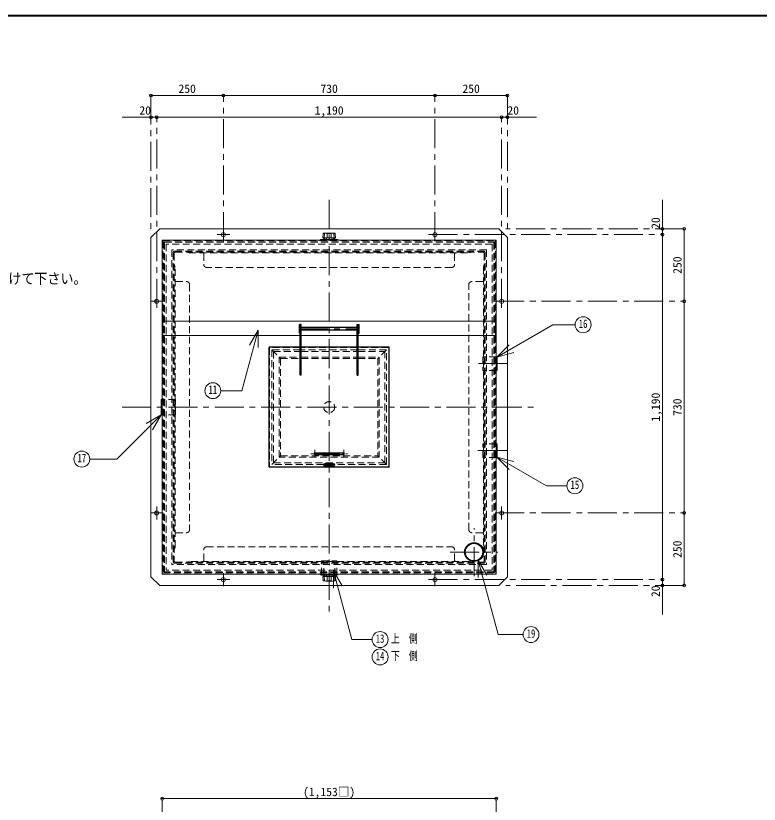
# Model space of a CAD drawing. Units: millimetres at full size, sheet at 1:20. Extents: x -4246 to 3854, y -2716 to 2904.
# Drawn here: x -1277 to 1289, y 184 to 2904 of the extents above; entities that cross this region are included whole.
import ezdxf
from ezdxf.enums import TextEntityAlignment as Align

# ---------------------------------------------------------------- set-up
doc = ezdxf.new("R2010")
doc.units = ezdxf.units.MM
doc.header["$LTSCALE"] = 20
doc.header["$PDMODE"] = 32
doc.header["$PDSIZE"] = 10
doc.linetypes.add('CHAIN1', pattern=[8, 5, -1, 1, -1])
doc.linetypes.add('DASHED1', pattern=[1.8, 1.2, -0.6])
doc.layers.add('0-0', color=7, linetype='Continuous', lineweight=9)
doc.styles.add('ＭＳ ゴシック', font='')
doc.styles.get('ＭＳ ゴシック').set_extended_font_data('MS Gothic')

msp = doc.modelspace()

# ---------------------------------------------------------------- linework, layer by layer
at = {"layer": '0-0', "color": 1, "lineweight": 40}
msp.add_line((3854.4, 2903.83), (-4245.6, 2903.83), dxfattribs=at)
at = {"layer": '0-0', "color": 4}
for p, q in [((-810.6, 2628.83), (-560.6, 2628.83)), ((-560.6, 2628.83), (169.4, 2628.83)), ((169.4, 2628.83), (419.4, 2628.83)), ((-910.6, 2553.83), (-790.6, 2553.83)), ((399.4, 2553.83), (-790.6, 2553.83)), ((519.4, 2553.83), (399.4, 2553.83)), ((954.4, 2268.83), (954.4, 2148.83)), ((-810.6, 2138.83), (-780.6, 2168.83)), ((389.4, 2168.83), (-780.6, 2168.83)), ((389.4, 2168.83), (419.4, 2138.83)), ((954.4, 2148.83), (954.4, 958.83)), ((1029.4, 1918.83), (1029.4, 2168.83)), ((-810.6, 968.83), (-810.6, 2138.83)), ((419.4, 968.83), (419.4, 2138.83)), ((1029.4, 1188.83), (1029.4, 1918.83)), ((-210.6, 1356.33), (-215.11, 1356.33)), ((-176.1, 1356.33), (-180.6, 1356.33)), ((1029.4, 938.83), (1029.4, 1188.83)), ((-780.6, 938.83), (-810.6, 968.83)), ((-222.1, 973.83), (-222.1, 975.83)), ((-215.6, 973.83), (-222.1, 973.83)), ((-175.6, 973.83), (-169.1, 973.83)), ((-169.1, 973.83), (-169.1, 975.83)), ((419.4, 968.83), (389.4, 938.83)), ((954.4, 838.83), (954.4, 958.83)), ((-780.6, 938.83), (389.4, 938.83)), ((380.9, 203.33), (-772.1, 203.33))]:
    msp.add_line(p, q, dxfattribs=at)
at = {"layer": '0-0', "color": 4, "linetype": 'CHAIN1'}
for p, q in [((-810.6, 2628.83), (-810.6, 2163.83)), ((-560.6, 2126.83), (-560.6, 2628.83)), ((169.4, 2126.83), (169.4, 2628.83)), ((419.4, 2628.83), (419.4, 2163.83)), ((-790.6, 1896.83), (-790.6, 2553.83)), ((399.4, 1896.83), (399.4, 2553.83)), ((-195.6, 2268.83), (-195.6, 838.83)), ((-582.6, 2148.83), (-538.6, 2148.83)), ((147.4, 2148.83), (954.4, 2148.83)), ((1029.4, 2168.83), (414.4, 2168.83)), ((-812.6, 1918.83), (-768.6, 1918.83)), ((377.4, 1918.83), (1029.4, 1918.83)), ((-298.6, 1823.83), (-92.6, 1823.83)), ((419.4, 1703.83), (299.4, 1703.83)), ((-910.6, 1553.83), (519.4, 1553.83)), ((-258.6, 1393.33), (-132.6, 1393.33)), ((-245.6, 1380.33), (-245.6, 1406.33)), ((-145.6, 1380.33), (-145.6, 1406.33)), ((417.4, 1403.83), (299.4, 1403.83)), ((-790.6, 1166.83), (-790.6, 1210.83)), ((399.4, 1166.83), (399.4, 1210.83)), ((-812.6, 1188.83), (-768.6, 1188.83)), ((377.4, 1188.83), (1029.4, 1188.83)), ((304.4, 971.33), (304.4, 1136.33)), ((221.9, 1053.83), (386.9, 1053.83)), ((-560.6, 936.83), (-560.6, 980.83)), ((169.4, 936.83), (169.4, 980.83)), ((-582.6, 958.83), (-538.6, 958.83)), ((147.4, 958.83), (954.4, 958.83)), ((1029.4, 938.83), (414.4, 938.83)), ((-772.1, -383.17), (-772.1, 203.33)), ((380.9, -383.17), (380.9, 203.33))]:
    msp.add_line(p, q, dxfattribs=at)
at = {"layer": '0-0', "lineweight": 18}
for p, q in [((-217.07, 2138.34), (-216.64, 2151.49)), ((-207.37, 2153.81), (-214.75, 2153.42)), ((-212.54, 2137.83), (-212.05, 2152.37)), ((-206.84, 2153.83), (-184.37, 2153.83)), ((-202.46, 2137.83), (-202.94, 2152.37)), ((-188.75, 2137.83), (-188.26, 2152.37)), ((-183.84, 2153.81), (-176.46, 2153.42)), ((-178.67, 2137.83), (-179.15, 2152.37)), ((-174.14, 2138.34), (-174.56, 2151.49)), ((-772.1, 2128.33), (-772.1, 979.33)), ((-770.1, 2130.33), (378.9, 2130.33)), ((-225.6, 2130.33), (-225.6, 2131.83)), ((-165.6, 2131.83), (-225.6, 2131.83)), ((-216.57, 2137.83), (-174.64, 2137.83)), ((-210.6, 2133.83), (-215.6, 2133.83)), ((-215.6, 2133.83), (-215.6, 2131.83)), ((-213.1, 2133.83), (-213.1, 2131.83)), ((-211.6, 2133.83), (-211.6, 2135.34)), ((-210.6, 2133.83), (-210.6, 2131.83)), ((-205.14, 2132.29), (-205.6, 2137.83)), ((-186.06, 2132.29), (-185.6, 2137.83)), ((-180.6, 2133.83), (-175.6, 2133.83)), ((-180.6, 2133.83), (-180.6, 2131.83)), ((-179.6, 2133.83), (-179.6, 2135.34)), ((-178.1, 2133.83), (-178.1, 2131.83)), ((-175.6, 2133.83), (-175.6, 2131.83)), ((-165.6, 2130.33), (-165.6, 2131.83)), ((380.9, 2128.33), (380.9, 979.33)), ((383.29, 1726.36), (576.8, 1838.09)), ((653.12, 1838.09), (576.8, 1838.09)), ((-770.1, 1800.83), (-295.6, 1800.83)), ((-440.54, 1819.83), (-496.59, 1610.65)), ((-440.54, 1819.83), (-470.54, 1767.87)), ((-440.54, 1819.83), (-440.54, 1759.83)), ((-292.6, 1800.83), (-98.6, 1800.83)), ((383.29, 1726.36), (425.72, 1768.79)), ((383.29, 1726.36), (441.25, 1741.89)), ((380.9, 1727.33), (384.4, 1727.33)), ((384.4, 1680.33), (384.4, 1727.33)), ((380.9, 1680.33), (384.4, 1680.33)), ((-569.65, 1610.65), (-496.59, 1610.65)), ((-775.6, 1527.33), (-775.6, 1580.33)), ((-772.1, 1580.33), (-775.6, 1580.33)), ((-775.19, 1527.68), (-827.15, 1497.68)), ((-775.19, 1527.68), (-805.19, 1475.72)), ((-772.1, 1527.33), (-775.6, 1527.33)), ((380.9, 1427.33), (384.4, 1427.33)), ((384.4, 1427.33), (384.4, 1380.33)), ((380.9, 1380.33), (384.4, 1380.33)), ((383.23, 1381.5), (554.26, 1282.75)), ((383.23, 1381.5), (441.18, 1365.97)), ((383.23, 1381.5), (425.65, 1339.07)), ((-210.6, 1359.58), (-180.6, 1359.58)), ((-210.6, 1350.08), (-180.6, 1350.08)), ((624.8, 1282.75), (554.26, 1282.75)), ((318.63, 1025.8), (318.63, 965.8)), ((318.63, 1025.8), (387.31, 769.5)), ((318.63, 1025.8), (348.63, 973.84)), ((-180.7, 989.05), (-180.7, 929.05)), ((-180.7, 989.05), (-150.7, 937.09)), ((-180.7, 989.05), (-117.22, 752.14)), ((-770.1, 977.33), (378.9, 977.33)), ((-225.6, 977.33), (-225.6, 975.83)), ((-165.6, 975.83), (-225.6, 975.83)), ((-217.07, 969.31), (-216.64, 956.16)), ((-216.57, 969.83), (-174.64, 969.83)), ((-215.6, 973.83), (-215.6, 975.83)), ((-205.27, 973.83), (-215.6, 973.83)), ((-207.37, 953.84), (-214.75, 954.23)), ((-213.1, 973.83), (-213.1, 975.83)), ((-212.54, 969.83), (-212.05, 955.28)), ((-211.6, 973.83), (-211.6, 972.32)), ((-210.6, 973.83), (-210.6, 975.83)), ((-206.84, 953.83), (-184.37, 953.83)), ((-205.14, 975.37), (-205.6, 969.83)), ((-202.46, 969.83), (-202.94, 955.28)), ((-188.75, 969.83), (-188.26, 955.28)), ((-186.06, 975.37), (-185.6, 969.83)), ((-183.84, 953.84), (-176.46, 954.23)), ((-180.6, 973.83), (-180.6, 975.83)), ((-179.6, 973.83), (-179.6, 972.32)), ((-178.67, 969.83), (-179.15, 955.28)), ((-178.1, 973.83), (-178.1, 975.83)), ((-174.14, 969.31), (-174.56, 956.16)), ((-165.6, 977.33), (-165.6, 975.83)), ((473.45, 769.5), (387.31, 769.5)), ((-47.46, 752.14), (-117.22, 752.14))]:
    msp.add_line(p, q, dxfattribs=at)
at = {"layer": '0-0', "color": 4, "linetype": 'DASHED1'}
for p, q in [((-770.1, 2127.33), (-770.1, 1850.83)), ((-769.1, 2128.33), (377.9, 2128.33)), ((-766.1, 2122.33), (-766.1, 985.33)), ((-764.1, 2124.33), (372.9, 2124.33)), ((-763.1, 2122.33), (371.9, 2122.33)), ((374.9, 2122.33), (374.9, 985.33)), ((378.9, 2127.33), (378.9, 1850.83)), ((-764.1, 2121.33), (-764.1, 986.33)), ((366.9, 2116.33), (-758.1, 2116.33)), ((-758.1, 2116.33), (-758.1, 991.33)), ((346.9, 2096.33), (-738.1, 2096.33)), ((-738.1, 2096.33), (-738.1, 1011.33)), ((346.9, 2096.33), (346.9, 1011.33)), ((366.9, 2116.33), (366.9, 991.33)), ((372.9, 2121.33), (372.9, 986.33)), ((-733.6, 2086.83), (-733.6, 1020.83)), ((-730.6, 2083.83), (-730.6, 1023.83)), ((-728.6, 2091.83), (337.4, 2091.83)), ((-725.6, 2088.83), (334.4, 2088.83)), ((-688.6, 2088.83), (-678.6, 2085.83)), ((-678.6, 2085.83), (287.4, 2085.83)), ((-628.6, 2082.83), (-628.6, 2045.83)), ((237.4, 2082.83), (237.4, 2045.83)), ((297.4, 2088.83), (287.4, 2085.83)), ((339.4, 2083.83), (339.4, 1023.83)), ((342.4, 2086.83), (342.4, 1020.83)), ((-730.6, 2046.83), (-727.6, 2036.83)), ((339.4, 2046.83), (336.4, 2036.83)), ((-727.6, 1070.83), (-727.6, 2036.83)), ((227.4, 2035.83), (-618.6, 2035.83)), ((336.4, 2036.83), (336.4, 1070.83)), ((-724.6, 1986.83), (-687.6, 1986.83)), ((333.4, 1986.83), (296.4, 1986.83)), ((-677.6, 1976.83), (-677.6, 1130.83)), ((286.4, 1130.83), (286.4, 1976.83)), ((-770.1, 1800.83), (-770.1, 980.33)), ((378.9, 1800.83), (378.9, 980.33)), ((-388.1, 1746.33), (-295.6, 1746.33)), ((-388.1, 1361.33), (-388.1, 1746.33)), ((-292.6, 1746.33), (-98.6, 1746.33)), ((-368.1, 1726.33), (-295.6, 1726.33)), ((-368.1, 1381.33), (-368.1, 1726.33)), ((-292.6, 1726.33), (-98.6, 1726.33)), ((-95.6, 1726.33), (-23.1, 1726.33)), ((-23.1, 1726.33), (-23.1, 1381.33)), ((334.4, 1727.33), (334.4, 1680.33)), ((380.9, 1727.33), (334.4, 1727.33)), ((380.9, 1680.33), (334.4, 1680.33)), ((-725.6, 1580.33), (-772.1, 1580.33)), ((-725.6, 1527.33), (-725.6, 1580.33)), ((-725.6, 1527.33), (-772.1, 1527.33)), ((380.9, 1427.33), (334.4, 1427.33)), ((334.4, 1380.33), (334.4, 1427.33)), ((-3.1, 1361.33), (-388.1, 1361.33)), ((-23.1, 1381.33), (-368.1, 1381.33)), ((380.9, 1380.33), (334.4, 1380.33)), ((-724.6, 1120.83), (-687.6, 1120.83)), ((333.4, 1120.83), (296.4, 1120.83)), ((-730.6, 1060.83), (-727.6, 1070.83)), ((-628.6, 1024.83), (-628.6, 1061.83)), ((-618.6, 1071.83), (227.4, 1071.83)), ((237.4, 1024.83), (237.4, 1061.83)), ((339.4, 1060.83), (336.4, 1070.83)), ((346.9, 1011.33), (-738.1, 1011.33)), ((-728.6, 1015.83), (337.4, 1015.83)), ((-725.6, 1018.83), (334.4, 1018.83)), ((-688.6, 1018.83), (-678.6, 1021.83)), ((287.4, 1021.83), (-678.6, 1021.83)), ((-222.1, 975.83), (-222.1, 1023.83)), ((-222.1, 1023.83), (-169.1, 1023.83)), ((-214.6, 973.83), (-214.6, 1023.83)), ((-176.6, 973.83), (-176.6, 1023.83)), ((-169.1, 975.83), (-169.1, 1023.83)), ((297.4, 1018.83), (287.4, 1021.83)), ((-769.1, 979.33), (377.9, 979.33)), ((372.9, 983.33), (-764.1, 983.33)), ((371.9, 985.33), (-763.1, 985.33)), ((366.9, 991.33), (-758.1, 991.33)), ((-205.27, 973.83), (-185.94, 973.83))]:
    msp.add_line(p, q, dxfattribs=at)
at = {"layer": '0-0', "color": 5, "lineweight": 25}
for p, q in [((-292.6, 1838.83), (-298.6, 1838.83)), ((-295.6, 1663.83), (-295.6, 1838.83)), ((-292.6, 1663.83), (-292.6, 1838.83)), ((-98.6, 1828.33), (-292.6, 1828.33)), ((-98.6, 1838.83), (-92.6, 1838.83)), ((-98.6, 1663.83), (-98.6, 1838.83)), ((-95.6, 1663.83), (-95.6, 1838.83)), ((-98.6, 1819.33), (-292.6, 1819.33)), ((-403.1, 1348.33), (-403.1, 1759.33)), ((-401.1, 1761.33), (-295.6, 1761.33)), ((-292.6, 1761.33), (-98.6, 1761.33)), ((-95.6, 1761.33), (9.9, 1761.33)), ((11.9, 1348.33), (11.9, 1759.33)), ((-292.6, 1703.83), (-295.6, 1703.83)), ((-98.6, 1703.83), (-95.6, 1703.83)), ((-292.6, 1663.83), (-295.6, 1663.83)), ((-98.6, 1663.83), (-95.6, 1663.83)), ((-245.6, 1396.33), (-145.6, 1396.33)), ((-245.6, 1390.33), (-145.6, 1390.33)), ((9.9, 1346.33), (-401.1, 1346.33)), ((-210.6, 1356.33), (-180.6, 1356.33)), ((-210.6, 1353.33), (-210.6, 1356.33)), ((-210.6, 1353.33), (-180.6, 1353.33)), ((-180.6, 1353.33), (-180.6, 1356.33))]:
    msp.add_line(p, q, dxfattribs=at)
at = {"layer": '0-0', "linetype": 'DASHED1', "lineweight": 18}
for p, q in [((-298.6, 1828.33), (-292.6, 1828.33)), ((-98.6, 1828.33), (-92.6, 1828.33)), ((-298.6, 1819.33), (-292.6, 1819.33)), ((-98.6, 1819.33), (-92.6, 1819.33)), ((-401.1, 1758.33), (-401.1, 1349.33)), ((-295.6, 1759.33), (-400.1, 1759.33)), ((-393.1, 1751.33), (-363.1, 1721.33)), ((-295.6, 1751.33), (-393.1, 1751.33)), ((-393.1, 1751.33), (-393.1, 1356.33)), ((-98.6, 1759.33), (-292.6, 1759.33)), ((-98.6, 1751.33), (-292.6, 1751.33)), ((8.9, 1759.33), (-95.6, 1759.33)), ((1.9, 1751.33), (-28.1, 1721.33)), ((9.9, 1349.33), (9.9, 1758.33)), ((-363.1, 1721.33), (-295.6, 1721.33)), ((-292.6, 1721.33), (-98.6, 1721.33)), ((-393.1, 1356.33), (-363.1, 1386.33)), ((1.9, 1356.33), (-28.1, 1386.33)), ((8.9, 1348.33), (-400.1, 1348.33)), ((-215.11, 1356.33), (-393.1, 1356.33)), ((-201.6, 1356.33), (-201.6, 1353.33)), ((-189.6, 1356.33), (-189.6, 1353.33)), ((1.9, 1356.33), (-176.1, 1356.33))]:
    msp.add_line(p, q, dxfattribs=at)
at = {"layer": '0-0', "lineweight": 18}
for points in [[(-214.6, 2133.83), (-214.6, 2135.34), (-211.6, 2135.34)], [(-176.6, 2133.83), (-176.6, 2135.34), (-179.6, 2135.34)], [(-770.1, 1800.83), (-770.1, 1850.83), (378.9, 1850.83)], [(-95.6, 1800.83), (378.9, 1800.83), (378.9, 1850.83)], [(-775.19, 1527.68), (-928.18, 1374.69), (-1021.76, 1374.69)], [(-214.6, 973.83), (-214.6, 972.32), (-211.6, 972.32)], [(-185.94, 973.83), (-175.6, 973.83), (-175.6, 975.83)], [(-176.6, 973.83), (-176.6, 972.32), (-179.6, 972.32)]]:
    msp.add_lwpolyline(points, dxfattribs=at)
at = {"layer": '0-0', "color": 5, "lineweight": 25}
for points in [[(-295.6, 1808.83), (-298.6, 1808.83), (-298.6, 1838.83)], [(-95.6, 1808.83), (-92.6, 1808.83), (-92.6, 1838.83)]]:
    msp.add_lwpolyline(points, dxfattribs=at)
at = {"layer": '0-0', "linetype": 'DASHED1', "lineweight": 18}
for points in [[(1.9, 1356.33), (1.9, 1751.33), (-95.6, 1751.33)], [(-363.1, 1721.33), (-363.1, 1386.33), (-28.1, 1386.33)], [(-95.6, 1721.33), (-28.1, 1721.33), (-28.1, 1386.33)]]:
    msp.add_lwpolyline(points, dxfattribs=at)
at = {"layer": '0-0', "color": 4, "linetype": 'DASHED1'}
msp.add_lwpolyline([(-95.6, 1746.33), (-3.1, 1746.33), (-3.1, 1361.33)], dxfattribs=at)
at = {"layer": '0-0', "color": 4}
for centre in [(-560.6, 2148.83), (169.4, 2148.83), (-790.6, 1918.83), (399.4, 1918.83), (-790.6, 1188.83), (399.4, 1188.83), (-560.6, 958.83), (169.4, 958.83)]:
    msp.add_circle(centre, 7, dxfattribs=at)
at = {"layer": '0-0', "lineweight": 18}
for centre in [(680.62, 1838.09), (-597.15, 1610.65), (-1049.26, 1374.69), (652.3, 1282.75), (500.95, 769.5), (-19.96, 752.14), (-19.96, 692.14)]:
    msp.add_circle(centre, 27.5, dxfattribs=at)
at = {"layer": '0-0', "color": 4, "linetype": 'DASHED1'}
msp.add_circle((-195.6, 1553.83), 19, dxfattribs=at)
at = {"layer": '0-0', "color": 5, "lineweight": 25}
for radius in [32.5, 30.25]:
    msp.add_circle((304.4, 1053.83), radius, dxfattribs=at)
at = {"layer": '0-0', "lineweight": 18}
for centre, radius, start, end in [((-214.64, 2151.43), 2, 93.01913, 178.15415), ((-215.11, 2150.76), 2.07, 93.02757, 128.73305), ((-215.03, 2142.87), 9.96, 72.62002, 91.09064), ((-206.84, 2143.83), 10, 90, 93.01913), ((-202.44, 2152.39), 0.5, 97.29873, 181.90915), ((-195.6, 2098.99), 54.34, 82.70127, 97.29873), ((-188.76, 2152.39), 0.5, 358.09085, 82.70127), ((-184.37, 2143.83), 10, 86.98087, 90), ((-176.18, 2142.87), 9.96, 88.90936, 107.37998), ((-176.56, 2151.43), 2, 1.84585, 86.98087), ((-176.1, 2150.76), 2.07, 51.26695, 86.97243), ((-770.1, 2128.33), 2, 90, 180), ((-216.57, 2138.33), 0.5, 178.15415, 270), ((-204.64, 2132.33), 0.5, 184.76364, 270), ((-186.56, 2132.33), 0.5, 270, 355.23636), ((-174.64, 2138.33), 0.5, 270, 1.84585), ((378.9, 2128.33), 2, 0, 90), ((-210.6, 1354.83), 4.75, 90, 270), ((-180.6, 1354.83), 4.75, 270, 90), ((-770.1, 979.33), 2, 180, 270), ((378.9, 979.33), 2, 270, 0), ((-216.57, 969.33), 0.5, 90, 181.84585), ((-214.64, 956.23), 2, 181.84585, 266.98087), ((-215.11, 956.9), 2.07, 231.26695, 266.97243), ((-215.03, 964.78), 9.96, 268.90936, 287.37998), ((-206.84, 963.83), 10, 266.98087, 270), ((-204.64, 975.33), 0.5, 90, 175.23636), ((-202.44, 955.26), 0.5, 178.09085, 262.70127), ((-195.6, 1008.66), 54.34, 262.70127, 277.29873), ((-188.76, 955.26), 0.5, 277.29873, 1.90915), ((-186.56, 975.33), 0.5, 4.76364, 90), ((-184.37, 963.83), 10, 270, 273.01913), ((-176.18, 964.78), 9.96, 252.62002, 271.09064), ((-176.56, 956.23), 2, 273.01913, 358.15415), ((-176.1, 956.9), 2.07, 273.02757, 308.73305), ((-174.64, 969.33), 0.5, 358.15415, 90)]:
    msp.add_arc(centre, radius, start, end, dxfattribs=at)
at = {"layer": '0-0', "color": 4, "linetype": 'DASHED1'}
for centre, radius, start, end in [((-769.1, 2127.33), 1, 90, 180), ((-764.1, 2122.33), 2, 90, 180), ((-763.1, 2121.33), 1, 90, 180), ((371.9, 2121.33), 1, 0, 90), ((372.9, 2122.33), 2, 0, 90), ((377.9, 2127.33), 1, 0, 90), ((-728.6, 2086.83), 5, 90, 180), ((-725.6, 2083.83), 5, 90, 180), ((-631.6, 2082.83), 3, 0, 90), ((240.4, 2082.83), 3, 90, 180), ((334.4, 2083.83), 5, 0, 90), ((337.4, 2086.83), 5, 0, 90), ((-618.6, 2045.83), 10, 180, 270), ((227.4, 2045.83), 10, 270, 0), ((-724.6, 1989.83), 3, 180, 270), ((-687.6, 1976.83), 10, 0, 90), ((296.4, 1976.83), 10, 90, 180), ((333.4, 1989.83), 3, 270, 0), ((-724.6, 1117.83), 3, 90, 180), ((-687.6, 1130.83), 10, 270, 0), ((296.4, 1130.83), 10, 180, 270), ((333.4, 1117.83), 3, 0, 90), ((-618.6, 1061.83), 10, 90, 180), ((227.4, 1061.83), 10, 0, 90), ((-728.6, 1020.83), 5, 180, 270), ((-725.6, 1023.83), 5, 180, 270), ((-631.6, 1024.83), 3, 270, 0), ((240.4, 1024.83), 3, 180, 270), ((334.4, 1023.83), 5, 270, 0), ((337.4, 1020.83), 5, 270, 0), ((-769.1, 980.33), 1, 180, 270), ((-764.1, 985.33), 2, 180, 270), ((-763.1, 986.33), 1, 180, 270), ((371.9, 986.33), 1, 270, 0), ((372.9, 985.33), 2, 270, 0), ((377.9, 980.33), 1, 270, 0)]:
    msp.add_arc(centre, radius, start, end, dxfattribs=at)
at = {"layer": '0-0', "color": 5, "lineweight": 25}
for centre, radius, start, end in [((-401.1, 1759.33), 2, 90, 180), ((9.9, 1759.33), 2, 0, 90), ((-245.6, 1393.33), 3, 90, 270), ((-145.6, 1393.33), 3, 270, 90), ((-401.1, 1348.33), 2, 180, 270), ((9.9, 1348.33), 2, 270, 0)]:
    msp.add_arc(centre, radius, start, end, dxfattribs=at)
at = {"layer": '0-0', "linetype": 'DASHED1', "lineweight": 18}
for centre, radius, start, end in [((-400.1, 1758.33), 1, 90, 180), ((8.9, 1758.33), 1, 0, 90), ((-245.6, 1393.33), 3, 270, 90), ((-145.6, 1393.33), 3, 90, 270), ((-400.1, 1349.33), 1, 180, 270), ((8.9, 1349.33), 1, 270, 0)]:
    msp.add_arc(centre, radius, start, end, dxfattribs=at)
at = {"layer": '0-0', "color": 1}
for p in [(-810.6, 2628.83), (-560.6, 2628.83), (169.4, 2628.83), (419.4, 2628.83), (-810.6, 2553.83), (-790.6, 2553.83), (399.4, 2553.83), (419.4, 2553.83), (954.4, 2168.83), (954.4, 2148.83), (1029.4, 2168.83), (1029.4, 1918.83), (1029.4, 1188.83), (954.4, 958.83), (954.4, 938.83), (1029.4, 938.83), (-772.1, 203.33), (380.9, 203.33)]:
    msp.add_point(p, dxfattribs=at)

# ---------------------------------------------------------------- texts
at = {"layer": '0-0', "style": 'ＭＳ ゴシック'}
for s, p in [('250', (-715.6, 2628.83)), ('730', (-225.6, 2628.83)), ('250', (264.4, 2628.83)), ('20', (-850.6, 2553.83)), ('1,190', (-245.6, 2553.83)), ('20', (419.4, 2553.83)), ('(1,153□)', (-285.6, 203.33))]:
    msp.add_text(s, height=29.33, dxfattribs=at).set_placement(p, align=Align.BOTTOM_LEFT)
for s, p in [('20', (954.4, 2168.83)), ('250', (1029.4, 2013.83)), ('1,190', (954.4, 1503.83)), ('730', (1029.4, 1523.83)), ('250', (1029.4, 1033.83)), ('20', (954.4, 898.83))]:
    msp.add_text(s, height=29.33, rotation=90, dxfattribs=at).set_placement(p, align=Align.BOTTOM_LEFT)
for s, height, width, p in [('○ 配管は必ずフレキシブルジョイントをタンク側に近い位置に取り付けて下さい。', 36.66, 0.9, (-2720.6, 1967.99)), ('16', 29.33, 0.75, (665.62, 1818.09)), ('11', 29.33, 0.75, (-612.15, 1590.65)), ('17', 29.33, 0.75, (-1064.26, 1354.69)), ('15', 29.33, 0.75, (637.3, 1262.75)), ('13', 29.33, 0.75, (-34.96, 732.14)), ('上\u3000側', 29.33, 0.75, (17.54, 732.14)), ('19', 29.33, 0.75, (485.95, 749.5)), ('14', 29.33, 0.75, (-34.96, 672.14)), ('下\u3000側', 29.33, 0.75, (17.54, 672.14))]:
    msp.add_text(s, height=height, dxfattribs=dict(at, width=width)).set_placement(p, align=Align.BOTTOM_LEFT)

doc.saveas('drawing.dxf')
